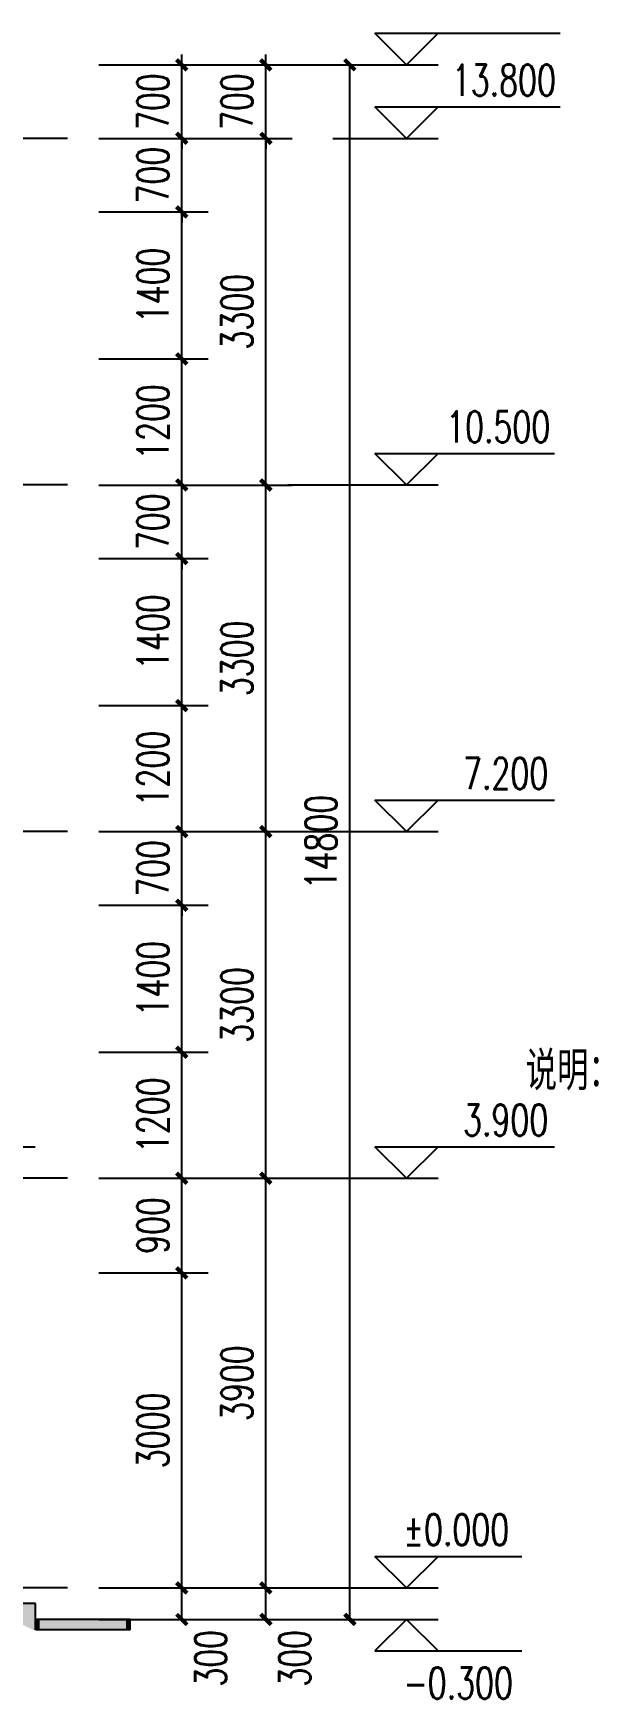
# Model space of a CAD drawing. Extents: x 5904849 to 6011887, y -826029 to -177002.
# Drawn here: x 5930864 to 5936245, y -704111 to -688256 of the extents above; entities that cross this region are included whole.
import ezdxf

# ---------------------------------------------------------------- set-up
doc = ezdxf.new("R2010")
doc.units = 0
doc.header["$LTSCALE"] = 1000
doc.header["$MEASUREMENT"] = 0
doc.linetypes.add('DOTE', pattern=[2.42, 2, -0.2, 0.02, -0.2])
doc.layers.get('0').update_dxf_attribs({"linetype": 'CONTINUOUS'})
doc.layers.get('Defpoints').update_dxf_attribs({"linetype": 'CONTINUOUS'})
for name, color, linetype in [('DIM_ELEV', 3, 'CONTINUOUS'), ('DOTE', 252, 'CONTINUOUS'), ('PUB_DIM', 3, 'CONTINUOUS'), ('PUB_TEXT', 7, 'CONTINUOUS'), ('PUB_WALL', 9, 'CONTINUOUS'), ('WALL', 2, 'CONTINUOUS'), ('填充', 251, 'CONTINUOUS')]:
    doc.layers.add(name, color=color, linetype=linetype)
doc.styles.add('_TCH_DIM', font='SIMPLEX', dxfattribs={"bigfont": 'GBCBIG'})
doc.styles.add('_TCH_DIM_T3', font='SIMPLEX', dxfattribs={"width": 0.705882, "bigfont": 'GBCBIG'})
doc.styles.add('HZ1', font='txt.shx', dxfattribs={"bigfont": 'hzdx.shx'})
doc.dimstyles.new('_TCH_ARCH&&100', dxfattribs={"dimtxt": 297.5, "dimasz": 100, "dimexe": 250, "dimexo": 300, "dimgap": 126.25, "dimtad": 1, "dimdec": 0, "dimzin": 0, "dimdsep": 46, "dimtxsty": '_TCH_DIM_T3', "dimblk": 'ARCHTICK', "dimcen": 0.09, "dimclrt": 7, "dimazin": 2, "dimtfac": 1, "dimtdec": 0, "dimtix": 1, "dimtmove": 2, "dimatfit": 3, "dimfxl": 0, "dimtolj": 1, "dimtzin": 0, "dimarcsym": 0})

# ---------------------------------------------------------------- blocks, each defined once
blk = doc.blocks.new('_ArchTick')
at = {"color": 0, "linetype": 'ByBlock', "const_width": 0.4}
blk.add_lwpolyline([(-0.5, -0.5), (0.5, 0.5)], dxfattribs=at)
blk = doc.blocks.new('*D621')
at = {"layer": 'Defpoints', "color": 0}
for p in [(5931189, -688556), (5932277, -688556), (5931189, -689256)]:
    blk.add_point(p, dxfattribs=at)
at = {"layer": 'PUB_DIM', "color": 0, "lineweight": -2}
for p, q in [((5931489, -688556), (5932527, -688556)), ((5932277, -688556), (5932277, -688456)), ((5932277, -689256), (5932277, -688556)), ((5931489, -689256), (5932527, -689256)), ((5932277, -689256), (5932277, -689356))]:
    blk.add_line(p, q, dxfattribs=at)
at = {"layer": 'PUB_DIM', "color": 0, "lineweight": -2, "xscale": 100, "yscale": 100, "zscale": 100}
for p, rotation in [((5932277, -688556), 270), ((5932277, -689256), 90)]:
    blk.add_blockref('_ArchTick', p, dxfattribs=dict(at, rotation=rotation))
at = {"layer": 'PUB_DIM', "color": 7, "insert": (5932002, -688906), "char_height": 297.5, "attachment_point": 5, "rotation": 90, "style": '_TCH_DIM_T3'}
blk.add_mtext('\\A1;700', dxfattribs=at)
blk = doc.blocks.new('*D622')
at = {"layer": 'Defpoints', "color": 0}
for p in [(5931189, -689256), (5932277, -689256), (5931189, -689956)]:
    blk.add_point(p, dxfattribs=at)
at = {"layer": 'PUB_DIM', "color": 0, "lineweight": -2}
for p, q in [((5932277, -689256), (5932277, -689156)), ((5931489, -689256), (5932527, -689256)), ((5932277, -689956), (5932277, -689256)), ((5931489, -689956), (5932527, -689956)), ((5932277, -689956), (5932277, -690056))]:
    blk.add_line(p, q, dxfattribs=at)
at = {"layer": 'PUB_DIM', "color": 0, "lineweight": -2, "xscale": 100, "yscale": 100, "zscale": 100}
for p, rotation in [((5932277, -689256), 270), ((5932277, -689956), 90)]:
    blk.add_blockref('_ArchTick', p, dxfattribs=dict(at, rotation=rotation))
at = {"layer": 'PUB_DIM', "color": 7, "insert": (5932002, -689606), "char_height": 297.5, "attachment_point": 5, "rotation": 90, "style": '_TCH_DIM_T3'}
blk.add_mtext('\\A1;700', dxfattribs=at)
blk = doc.blocks.new('*D623')
at = {"layer": 'Defpoints', "color": 0}
for p in [(5931189, -689956), (5932277, -689956), (5931189, -691356)]:
    blk.add_point(p, dxfattribs=at)
at = {"layer": 'PUB_DIM', "color": 0, "lineweight": -2}
for p, q in [((5931489, -689956), (5932527, -689956)), ((5932277, -691356), (5932277, -689956)), ((5931489, -691356), (5932527, -691356))]:
    blk.add_line(p, q, dxfattribs=at)
at = {"layer": 'PUB_DIM', "color": 0, "lineweight": -2, "xscale": 100, "yscale": 100, "zscale": 100}
for p, rotation in [((5932277, -689956), 90), ((5932277, -691356), 270)]:
    blk.add_blockref('_ArchTick', p, dxfattribs=dict(at, rotation=rotation))
at = {"layer": 'PUB_DIM', "color": 7, "insert": (5932002, -690656), "char_height": 297.5, "attachment_point": 5, "rotation": 90, "style": '_TCH_DIM_T3'}
blk.add_mtext('\\A1;1400', dxfattribs=at)
blk = doc.blocks.new('*D624')
at = {"layer": 'Defpoints', "color": 0}
for p in [(5931189, -691356), (5932277, -691356), (5931189, -692556)]:
    blk.add_point(p, dxfattribs=at)
at = {"layer": 'PUB_DIM', "color": 0, "lineweight": -2}
for p, q in [((5931489, -691356), (5932527, -691356)), ((5932277, -692556), (5932277, -691356)), ((5931489, -692556), (5932527, -692556))]:
    blk.add_line(p, q, dxfattribs=at)
at = {"layer": 'PUB_DIM', "color": 0, "lineweight": -2, "xscale": 100, "yscale": 100, "zscale": 100}
for p, rotation in [((5932277, -691356), 90), ((5932277, -692556), 270)]:
    blk.add_blockref('_ArchTick', p, dxfattribs=dict(at, rotation=rotation))
at = {"layer": 'PUB_DIM', "color": 7, "insert": (5932002, -691956), "char_height": 297.5, "attachment_point": 5, "rotation": 90, "style": '_TCH_DIM_T3'}
blk.add_mtext('\\A1;1200', dxfattribs=at)
blk = doc.blocks.new('*D625')
at = {"layer": 'Defpoints', "color": 0}
for p in [(5931189, -692556), (5932277, -692556), (5931189, -693256)]:
    blk.add_point(p, dxfattribs=at)
at = {"layer": 'PUB_DIM', "color": 0, "lineweight": -2}
for p, q in [((5932277, -692556), (5932277, -692456)), ((5931489, -692556), (5932527, -692556)), ((5932277, -693256), (5932277, -692556)), ((5931489, -693256), (5932527, -693256)), ((5932277, -693256), (5932277, -693356))]:
    blk.add_line(p, q, dxfattribs=at)
at = {"layer": 'PUB_DIM', "color": 0, "lineweight": -2, "xscale": 100, "yscale": 100, "zscale": 100}
for p, rotation in [((5932277, -692556), 270), ((5932277, -693256), 90)]:
    blk.add_blockref('_ArchTick', p, dxfattribs=dict(at, rotation=rotation))
at = {"layer": 'PUB_DIM', "color": 7, "insert": (5932002, -692906), "char_height": 297.5, "attachment_point": 5, "rotation": 90, "style": '_TCH_DIM_T3'}
blk.add_mtext('\\A1;700', dxfattribs=at)
blk = doc.blocks.new('*D626')
at = {"layer": 'Defpoints', "color": 0}
for p in [(5931189, -693256), (5932277, -693256), (5931189, -694656)]:
    blk.add_point(p, dxfattribs=at)
at = {"layer": 'PUB_DIM', "color": 0, "lineweight": -2}
for p, q in [((5931489, -693256), (5932527, -693256)), ((5932277, -694656), (5932277, -693256)), ((5931489, -694656), (5932527, -694656))]:
    blk.add_line(p, q, dxfattribs=at)
at = {"layer": 'PUB_DIM', "color": 0, "lineweight": -2, "xscale": 100, "yscale": 100, "zscale": 100}
for p, rotation in [((5932277, -693256), 90), ((5932277, -694656), 270)]:
    blk.add_blockref('_ArchTick', p, dxfattribs=dict(at, rotation=rotation))
at = {"layer": 'PUB_DIM', "color": 7, "insert": (5932002, -693956), "char_height": 297.5, "attachment_point": 5, "rotation": 90, "style": '_TCH_DIM_T3'}
blk.add_mtext('\\A1;1400', dxfattribs=at)
blk = doc.blocks.new('*D627')
at = {"layer": 'Defpoints', "color": 0}
for p in [(5931189, -694656), (5932277, -694656), (5931189, -695856)]:
    blk.add_point(p, dxfattribs=at)
at = {"layer": 'PUB_DIM', "color": 0, "lineweight": -2}
for p, q in [((5931489, -694656), (5932527, -694656)), ((5932277, -695856), (5932277, -694656)), ((5931489, -695856), (5932527, -695856))]:
    blk.add_line(p, q, dxfattribs=at)
at = {"layer": 'PUB_DIM', "color": 0, "lineweight": -2, "xscale": 100, "yscale": 100, "zscale": 100}
for p, rotation in [((5932277, -694656), 90), ((5932277, -695856), 270)]:
    blk.add_blockref('_ArchTick', p, dxfattribs=dict(at, rotation=rotation))
at = {"layer": 'PUB_DIM', "color": 7, "insert": (5932002, -695256), "char_height": 297.5, "attachment_point": 5, "rotation": 90, "style": '_TCH_DIM_T3'}
blk.add_mtext('\\A1;1200', dxfattribs=at)
blk = doc.blocks.new('*D628')
at = {"layer": 'Defpoints', "color": 0}
for p in [(5931189, -695856), (5932277, -695856), (5931189, -696556)]:
    blk.add_point(p, dxfattribs=at)
at = {"layer": 'PUB_DIM', "color": 0, "lineweight": -2}
for p, q in [((5931489, -695856), (5932527, -695856)), ((5932277, -695856), (5932277, -695756)), ((5932277, -696556), (5932277, -695856)), ((5931489, -696556), (5932527, -696556)), ((5932277, -696556), (5932277, -696656))]:
    blk.add_line(p, q, dxfattribs=at)
at = {"layer": 'PUB_DIM', "color": 0, "lineweight": -2, "xscale": 100, "yscale": 100, "zscale": 100}
for p, rotation in [((5932277, -695856), 270), ((5932277, -696556), 90)]:
    blk.add_blockref('_ArchTick', p, dxfattribs=dict(at, rotation=rotation))
at = {"layer": 'PUB_DIM', "color": 7, "insert": (5932002, -696206), "char_height": 297.5, "attachment_point": 5, "rotation": 90, "style": '_TCH_DIM_T3'}
blk.add_mtext('\\A1;700', dxfattribs=at)
blk = doc.blocks.new('*D629')
at = {"layer": 'Defpoints', "color": 0}
for p in [(5931189, -696556), (5932277, -696556), (5931189, -697956)]:
    blk.add_point(p, dxfattribs=at)
at = {"layer": 'PUB_DIM', "color": 0, "lineweight": -2}
for p, q in [((5931489, -696556), (5932527, -696556)), ((5932277, -697956), (5932277, -696556)), ((5931489, -697956), (5932527, -697956))]:
    blk.add_line(p, q, dxfattribs=at)
at = {"layer": 'PUB_DIM', "color": 0, "lineweight": -2, "xscale": 100, "yscale": 100, "zscale": 100}
for p, rotation in [((5932277, -696556), 90), ((5932277, -697956), 270)]:
    blk.add_blockref('_ArchTick', p, dxfattribs=dict(at, rotation=rotation))
at = {"layer": 'PUB_DIM', "color": 7, "insert": (5932002, -697256), "char_height": 297.5, "attachment_point": 5, "rotation": 90, "style": '_TCH_DIM_T3'}
blk.add_mtext('\\A1;1400', dxfattribs=at)
blk = doc.blocks.new('*D630')
at = {"layer": 'Defpoints', "color": 0}
for p in [(5931189, -697956), (5932277, -697956), (5931189, -699156)]:
    blk.add_point(p, dxfattribs=at)
at = {"layer": 'PUB_DIM', "color": 0, "lineweight": -2}
for p, q in [((5931489, -697956), (5932527, -697956)), ((5932277, -699156), (5932277, -697956)), ((5931489, -699156), (5932527, -699156))]:
    blk.add_line(p, q, dxfattribs=at)
at = {"layer": 'PUB_DIM', "color": 0, "lineweight": -2, "xscale": 100, "yscale": 100, "zscale": 100}
for p, rotation in [((5932277, -697956), 90), ((5932277, -699156), 270)]:
    blk.add_blockref('_ArchTick', p, dxfattribs=dict(at, rotation=rotation))
at = {"layer": 'PUB_DIM', "color": 7, "insert": (5932002, -698556), "char_height": 297.5, "attachment_point": 5, "rotation": 90, "style": '_TCH_DIM_T3'}
blk.add_mtext('\\A1;1200', dxfattribs=at)
blk = doc.blocks.new('*D631')
at = {"layer": 'Defpoints', "color": 0}
for p in [(5931189, -699156), (5932277, -699156), (5931189, -700056)]:
    blk.add_point(p, dxfattribs=at)
at = {"layer": 'PUB_DIM', "color": 0, "lineweight": -2}
for p, q in [((5931489, -699156), (5932527, -699156)), ((5932277, -700056), (5932277, -699156)), ((5931489, -700056), (5932527, -700056))]:
    blk.add_line(p, q, dxfattribs=at)
at = {"layer": 'PUB_DIM', "color": 0, "lineweight": -2, "xscale": 100, "yscale": 100, "zscale": 100}
for p, rotation in [((5932277, -699156), 90), ((5932277, -700056), 270)]:
    blk.add_blockref('_ArchTick', p, dxfattribs=dict(at, rotation=rotation))
at = {"layer": 'PUB_DIM', "color": 7, "insert": (5932002, -699606), "char_height": 297.5, "attachment_point": 5, "rotation": 90, "style": '_TCH_DIM_T3'}
blk.add_mtext('\\A1;900', dxfattribs=at)
blk = doc.blocks.new('*D632')
at = {"layer": 'Defpoints', "color": 0}
for p in [(5931189, -700056), (5932277, -700056), (5931189, -703056)]:
    blk.add_point(p, dxfattribs=at)
at = {"layer": 'PUB_DIM', "color": 0, "lineweight": -2}
for p, q in [((5931489, -700056), (5932527, -700056)), ((5932277, -703056), (5932277, -700056)), ((5931489, -703056), (5932527, -703056))]:
    blk.add_line(p, q, dxfattribs=at)
at = {"layer": 'PUB_DIM', "color": 0, "lineweight": -2, "xscale": 100, "yscale": 100, "zscale": 100}
for p, rotation in [((5932277, -700056), 90), ((5932277, -703056), 270)]:
    blk.add_blockref('_ArchTick', p, dxfattribs=dict(at, rotation=rotation))
at = {"layer": 'PUB_DIM', "color": 7, "insert": (5932002, -701556), "char_height": 297.5, "attachment_point": 5, "rotation": 90, "style": '_TCH_DIM_T3'}
blk.add_mtext('\\A1;3000', dxfattribs=at)
blk = doc.blocks.new('*D633')
at = {"layer": 'Defpoints', "color": 0}
for p in [(5931189, -703056), (5932277, -703056), (5931189, -703356)]:
    blk.add_point(p, dxfattribs=at)
at = {"layer": 'PUB_DIM', "color": 0, "lineweight": -2}
for p, q in [((5931489, -703056), (5932527, -703056)), ((5932277, -703356), (5932277, -703056)), ((5931489, -703356), (5932527, -703356))]:
    blk.add_line(p, q, dxfattribs=at)
at = {"layer": 'PUB_DIM', "color": 0, "lineweight": -2, "xscale": 100, "yscale": 100, "zscale": 100}
for p, rotation in [((5932277, -703056), 90), ((5932277, -703356), 270)]:
    blk.add_blockref('_ArchTick', p, dxfattribs=dict(at, rotation=rotation))
at = {"layer": 'PUB_DIM', "color": 7, "insert": (5932552, -703726), "char_height": 297.5, "attachment_point": 5, "rotation": 90, "style": '_TCH_DIM_T3'}
blk.add_mtext('\\A1;300', dxfattribs=at)
blk = doc.blocks.new('*D634')
at = {"layer": 'Defpoints', "color": 0}
for p in [(5931189, -688556), (5933877, -688556), (5931189, -703356)]:
    blk.add_point(p, dxfattribs=at)
at = {"layer": 'PUB_DIM', "color": 0, "lineweight": -2}
for p, q in [((5931489, -688556), (5934127, -688556)), ((5933877, -703356), (5933877, -688556)), ((5931489, -703356), (5934127, -703356))]:
    blk.add_line(p, q, dxfattribs=at)
at = {"layer": 'PUB_DIM', "color": 0, "lineweight": -2, "xscale": 100, "yscale": 100, "zscale": 100}
for p, rotation in [((5933877, -688556), 90), ((5933877, -703356), 270)]:
    blk.add_blockref('_ArchTick', p, dxfattribs=dict(at, rotation=rotation))
at = {"layer": 'PUB_DIM', "color": 7, "insert": (5933602, -695956), "char_height": 297.5, "attachment_point": 5, "rotation": 90, "style": '_TCH_DIM_T3'}
blk.add_mtext('\\A1;14800', dxfattribs=at)
blk = doc.blocks.new('*D635')
at = {"layer": 'Defpoints', "color": 0}
for p in [(5931189, -688556), (5933077, -688556), (5931189, -689256)]:
    blk.add_point(p, dxfattribs=at)
at = {"layer": 'PUB_DIM', "color": 0, "lineweight": -2}
for p, q in [((5931489, -688556), (5933327, -688556)), ((5933077, -688556), (5933077, -688456)), ((5933077, -689256), (5933077, -688556)), ((5931489, -689256), (5933327, -689256)), ((5933077, -689256), (5933077, -689356))]:
    blk.add_line(p, q, dxfattribs=at)
at = {"layer": 'PUB_DIM', "color": 0, "lineweight": -2, "xscale": 100, "yscale": 100, "zscale": 100}
for p, rotation in [((5933077, -688556), 270), ((5933077, -689256), 90)]:
    blk.add_blockref('_ArchTick', p, dxfattribs=dict(at, rotation=rotation))
at = {"layer": 'PUB_DIM', "color": 7, "insert": (5932802, -688906), "char_height": 297.5, "attachment_point": 5, "rotation": 90, "style": '_TCH_DIM_T3'}
blk.add_mtext('\\A1;700', dxfattribs=at)
blk = doc.blocks.new('*D636')
at = {"layer": 'Defpoints', "color": 0}
for p in [(5931189, -689256), (5933077, -689256), (5931189, -692556)]:
    blk.add_point(p, dxfattribs=at)
at = {"layer": 'PUB_DIM', "color": 0, "lineweight": -2}
for p, q in [((5931489, -689256), (5933327, -689256)), ((5933077, -692556), (5933077, -689256)), ((5931489, -692556), (5933327, -692556))]:
    blk.add_line(p, q, dxfattribs=at)
at = {"layer": 'PUB_DIM', "color": 0, "lineweight": -2, "xscale": 100, "yscale": 100, "zscale": 100}
for p, rotation in [((5933077, -689256), 90), ((5933077, -692556), 270)]:
    blk.add_blockref('_ArchTick', p, dxfattribs=dict(at, rotation=rotation))
at = {"layer": 'PUB_DIM', "color": 7, "insert": (5932802, -690906), "char_height": 297.5, "attachment_point": 5, "rotation": 90, "style": '_TCH_DIM_T3'}
blk.add_mtext('\\A1;3300', dxfattribs=at)
blk = doc.blocks.new('*D637')
at = {"layer": 'Defpoints', "color": 0}
for p in [(5931189, -692556), (5933077, -692556), (5931189, -695856)]:
    blk.add_point(p, dxfattribs=at)
at = {"layer": 'PUB_DIM', "color": 0, "lineweight": -2}
for p, q in [((5931489, -692556), (5933327, -692556)), ((5933077, -695856), (5933077, -692556)), ((5931489, -695856), (5933327, -695856))]:
    blk.add_line(p, q, dxfattribs=at)
at = {"layer": 'PUB_DIM', "color": 0, "lineweight": -2, "xscale": 100, "yscale": 100, "zscale": 100}
for p, rotation in [((5933077, -692556), 90), ((5933077, -695856), 270)]:
    blk.add_blockref('_ArchTick', p, dxfattribs=dict(at, rotation=rotation))
at = {"layer": 'PUB_DIM', "color": 7, "insert": (5932802, -694206), "char_height": 297.5, "attachment_point": 5, "rotation": 90, "style": '_TCH_DIM_T3'}
blk.add_mtext('\\A1;3300', dxfattribs=at)
blk = doc.blocks.new('*D638')
at = {"layer": 'Defpoints', "color": 0}
for p in [(5931189, -695856), (5933077, -695856), (5931189, -699156)]:
    blk.add_point(p, dxfattribs=at)
at = {"layer": 'PUB_DIM', "color": 0, "lineweight": -2}
for p, q in [((5931489, -695856), (5933327, -695856)), ((5933077, -699156), (5933077, -695856)), ((5931489, -699156), (5933327, -699156))]:
    blk.add_line(p, q, dxfattribs=at)
at = {"layer": 'PUB_DIM', "color": 0, "lineweight": -2, "xscale": 100, "yscale": 100, "zscale": 100}
for p, rotation in [((5933077, -695856), 90), ((5933077, -699156), 270)]:
    blk.add_blockref('_ArchTick', p, dxfattribs=dict(at, rotation=rotation))
at = {"layer": 'PUB_DIM', "color": 7, "insert": (5932802, -697506), "char_height": 297.5, "attachment_point": 5, "rotation": 90, "style": '_TCH_DIM_T3'}
blk.add_mtext('\\A1;3300', dxfattribs=at)
blk = doc.blocks.new('*D639')
at = {"layer": 'Defpoints', "color": 0}
for p in [(5931189, -699156), (5933077, -699156), (5931189, -703056)]:
    blk.add_point(p, dxfattribs=at)
at = {"layer": 'PUB_DIM', "color": 0, "lineweight": -2}
for p, q in [((5931489, -699156), (5933327, -699156)), ((5933077, -703056), (5933077, -699156)), ((5931489, -703056), (5933327, -703056))]:
    blk.add_line(p, q, dxfattribs=at)
at = {"layer": 'PUB_DIM', "color": 0, "lineweight": -2, "xscale": 100, "yscale": 100, "zscale": 100}
for p, rotation in [((5933077, -699156), 90), ((5933077, -703056), 270)]:
    blk.add_blockref('_ArchTick', p, dxfattribs=dict(at, rotation=rotation))
at = {"layer": 'PUB_DIM', "color": 7, "insert": (5932802, -701106), "char_height": 297.5, "attachment_point": 5, "rotation": 90, "style": '_TCH_DIM_T3'}
blk.add_mtext('\\A1;3900', dxfattribs=at)
blk = doc.blocks.new('*D640')
at = {"layer": 'Defpoints', "color": 0}
for p in [(5931189, -703056), (5933077, -703056), (5931189, -703356)]:
    blk.add_point(p, dxfattribs=at)
at = {"layer": 'PUB_DIM', "color": 0, "lineweight": -2}
for p, q in [((5931489, -703056), (5933327, -703056)), ((5933077, -703356), (5933077, -703056)), ((5931489, -703356), (5933327, -703356))]:
    blk.add_line(p, q, dxfattribs=at)
at = {"layer": 'PUB_DIM', "color": 0, "lineweight": -2, "xscale": 100, "yscale": 100, "zscale": 100}
for p, rotation in [((5933077, -703056), 90), ((5933077, -703356), 270)]:
    blk.add_blockref('_ArchTick', p, dxfattribs=dict(at, rotation=rotation))
at = {"layer": 'PUB_DIM', "color": 7, "insert": (5933352, -703726), "char_height": 297.5, "attachment_point": 5, "rotation": 90, "style": '_TCH_DIM_T3'}
blk.add_mtext('\\A1;300', dxfattribs=at)

msp = doc.modelspace()

# ---------------------------------------------------------------- hatches: boundary and pattern name
at = {"layer": 'PUB_WALL', "linetype": 'ByBlock'}
for points in [[(5931785.3, -703355.6), (5930885.3, -703355.6), (5930885.3, -703395.6), (5931785.3, -703395.6)], [(5930885.3, -703455.6), (5930885.3, -703355.6), (5930925.3, -703355.6), (5930925.3, -703455.6)], [(5931785.3, -703455.6), (5930885.3, -703455.6), (5930885.3, -703415.6), (5931785.3, -703415.6)], [(5931785.3, -703455.6), (5931785.3, -703355.6), (5931745.3, -703355.6), (5931745.3, -703455.6)]]:
    msp.add_hatch(color=256, dxfattribs=at).paths.add_polyline_path(points)
at = {"layer": '填充', "linetype": 'ByBlock'}
h = msp.add_hatch(color=256, dxfattribs=at)
h.dxf.hatch_style = 1
h.paths.add_polyline_path([(5928385.3, -703055.6), (5922185.3, -703055.6), (5922185.3, -703155.6), (5928385.3, -703155.6)])
h.paths.add_polyline_path([(5930585.3, -703070.6), (5928585.3, -703070.6), (5928585.3, -703205.6), (5930361.7, -703205.6), (5930861.7, -703455.6), (5931785.3, -703455.6), (5931785.3, -703355.6), (5930885.3, -703355.6), (5930885.3, -703205.6), (5930585.3, -703205.6)])

# ---------------------------------------------------------------- linework, layer by layer
at = {"layer": 'DIM_ELEV'}
for p, q in [((5934415.9, -688555.6), (5934115.9, -688255.6)), ((5934115.9, -688255.6), (5935877.8, -688255.6)), ((5934415.9, -688555.6), (5934715.9, -688255.6)), ((5933715.9, -688555.6), (5934715.9, -688555.6)), ((5934415.9, -689255.6), (5934115.9, -688955.6)), ((5934115.9, -688955.6), (5935877.8, -688955.6)), ((5934415.9, -689255.6), (5934715.9, -688955.6)), ((5933715.9, -689255.6), (5934715.9, -689255.6)), ((5934415.9, -692555.6), (5934115.9, -692255.6)), ((5934115.9, -692255.6), (5935824.2, -692255.6)), ((5934415.9, -692555.6), (5934715.9, -692255.6)), ((5933287.3, -692555.6), (5934715.9, -692555.6)), ((5934415.9, -695855.6), (5934115.9, -695555.6)), ((5934115.9, -695555.6), (5935824.2, -695555.6)), ((5934415.9, -695855.6), (5934715.9, -695555.6)), ((5933287.3, -695855.6), (5934715.9, -695855.6)), ((5929438.8, -698855.6), (5930881.2, -698855.6)), ((5934415.9, -699155.6), (5934115.9, -698855.6)), ((5934115.9, -698855.6), (5935824.2, -698855.6)), ((5934415.9, -699155.6), (5934715.9, -698855.6)), ((5933287.3, -699155.6), (5934715.9, -699155.6)), ((5934415.9, -703055.6), (5934115.9, -702755.6)), ((5934115.9, -702755.6), (5935514.8, -702755.6)), ((5934415.9, -703055.6), (5934715.9, -702755.6)), ((5933287.3, -703055.6), (5934715.9, -703055.6)), ((5933715.9, -703355.6), (5934715.9, -703355.6)), ((5934415.9, -703355.6), (5934115.9, -703655.6)), ((5934415.9, -703355.6), (5934715.9, -703655.6)), ((5934115.9, -703655.6), (5935514.8, -703655.6))]:
    msp.add_line(p, q, dxfattribs=at)
at = {"layer": 'DOTE', "linetype": 'DOTE'}
for p, q in [((5931189.4, -689255.6), (5912622.6, -689255.6)), ((5931189.4, -692555.6), (5912622.6, -692555.6)), ((5931189.4, -695855.6), (5912622.6, -695855.6)), ((5931189.4, -699155.7), (5912622.6, -699155.6)), ((5931189.4, -703055.6), (5912622.6, -703055.6))]:
    msp.add_line(p, q, dxfattribs=at)
at = {"layer": 'WALL'}
for p, q in [((5930885.3, -703205.6), (5930585.3, -703205.6)), ((5930885.3, -703355.6), (5930885.3, -703205.6))]:
    msp.add_line(p, q, dxfattribs=at)
at = {"layer": 'WALL', "linetype": 'ByBlock'}
for p, q in [((5931785.3, -703355.6), (5930885.3, -703355.6)), ((5930885.3, -703455.6), (5930885.3, -703355.6)), ((5931785.3, -703455.6), (5930885.3, -703455.6)), ((5931785.3, -703455.6), (5931785.3, -703355.6))]:
    msp.add_line(p, q, dxfattribs=at)

# ---------------------------------------------------------------- texts
at = {"color": 4, "style": 'HZ1', "width": 0.85}
msp.add_text('说明：', height=370, dxfattribs=at).set_placement((5935550, -698318))
at = {"layer": 'PUB_TEXT', "style": '_TCH_DIM', "width": 0.705882}
for s, p in [('13.800', (5934847.8, -688850.6)), ('10.500', (5934794.2, -692150.6)), ('7.200', (5934954.2, -695450.6)), ('3.900', (5934954.2, -698750.6)), ('%%P0.000', (5934384.8, -702650.6)), ('-0.300', (5934384.8, -704110.6))]:
    msp.add_text(s, height=297.5, dxfattribs=at).set_placement(p)

# ---------------------------------------------------------------- dimensions: what is measured, and where the dimension line sits
at = {"layer": 'PUB_DIM'}
for p1, p2, distance, picture, middle in [((5931189.4, -689255.6), (5931189.4, -688555.6), -1087.7, '*D621', (5932002.1, -688905.6)), ((5931189.4, -689255.6), (5931189.4, -688555.6), -1887.7, '*D635', (5932802.1, -688905.6)), ((5931189.4, -703355.6), (5931189.4, -688555.6), -2687.7, '*D634', (5933602.1, -695955.6)), ((5931189.4, -689955.6), (5931189.4, -689255.6), -1087.7, '*D622', (5932002.1, -689605.6)), ((5931189.4, -692555.6), (5931189.4, -689255.6), -1887.7, '*D636', (5932802.1, -690905.6)), ((5931189.4, -691355.6), (5931189.4, -689955.6), -1087.7, '*D623', (5932002.1, -690655.6)), ((5931189.4, -692555.6), (5931189.4, -691355.6), -1087.7, '*D624', (5932002.1, -691955.6)), ((5931189.4, -693255.6), (5931189.4, -692555.6), -1087.7, '*D625', (5932002.1, -692905.6)), ((5931189.4, -695855.6), (5931189.4, -692555.6), -1887.7, '*D637', (5932802.1, -694205.6)), ((5931189.4, -694655.6), (5931189.4, -693255.6), -1087.7, '*D626', (5932002.1, -693955.6)), ((5931189.4, -695855.6), (5931189.4, -694655.6), -1087.7, '*D627', (5932002.1, -695255.6)), ((5931189.4, -696555.6), (5931189.4, -695855.6), -1087.7, '*D628', (5932002.1, -696205.6)), ((5931189.4, -699155.7), (5931189.4, -695855.6), -1887.7, '*D638', (5932802.1, -697505.7)), ((5931189.4, -697955.6), (5931189.4, -696555.6), -1087.7, '*D629', (5932002.1, -697255.6)), ((5931189.4, -699155.7), (5931189.4, -697955.6), -1087.7, '*D630', (5932002.1, -698555.7)), ((5931189.4, -700055.6), (5931189.4, -699155.7), -1087.7, '*D631', (5932002.1, -699605.7)), ((5931189.4, -703055.6), (5931189.4, -699155.7), -1887.7, '*D639', (5932802.1, -701105.7)), ((5931189.4, -703055.6), (5931189.4, -700055.6), -1087.7, '*D632', (5932002.1, -701555.6))]:
    dim = msp.add_aligned_dim(p1=p1, p2=p2, distance=distance, dimstyle='_TCH_ARCH&&100', dxfattribs=at)
    dim.commit()
    dim.dimension.update_dxf_attribs({"geometry": picture, "text_midpoint": middle})
for base, picture, middle in [((5932277.1, -703055.6), '*D633', (5932552.1, -703725.6)), ((5933077.1, -703055.6), '*D640', (5933352.1, -703725.6))]:
    dim = msp.add_linear_dim(base=base, p1=(5931189.4, -703355.6), p2=(5931189.4, -703055.6), angle=90, dimstyle='_TCH_ARCH&&100', dxfattribs=at)
    dim.commit()
    dim.dimension.update_dxf_attribs({"geometry": picture, "text_midpoint": middle, "dimtype": 129})

doc.saveas('drawing.dxf')
